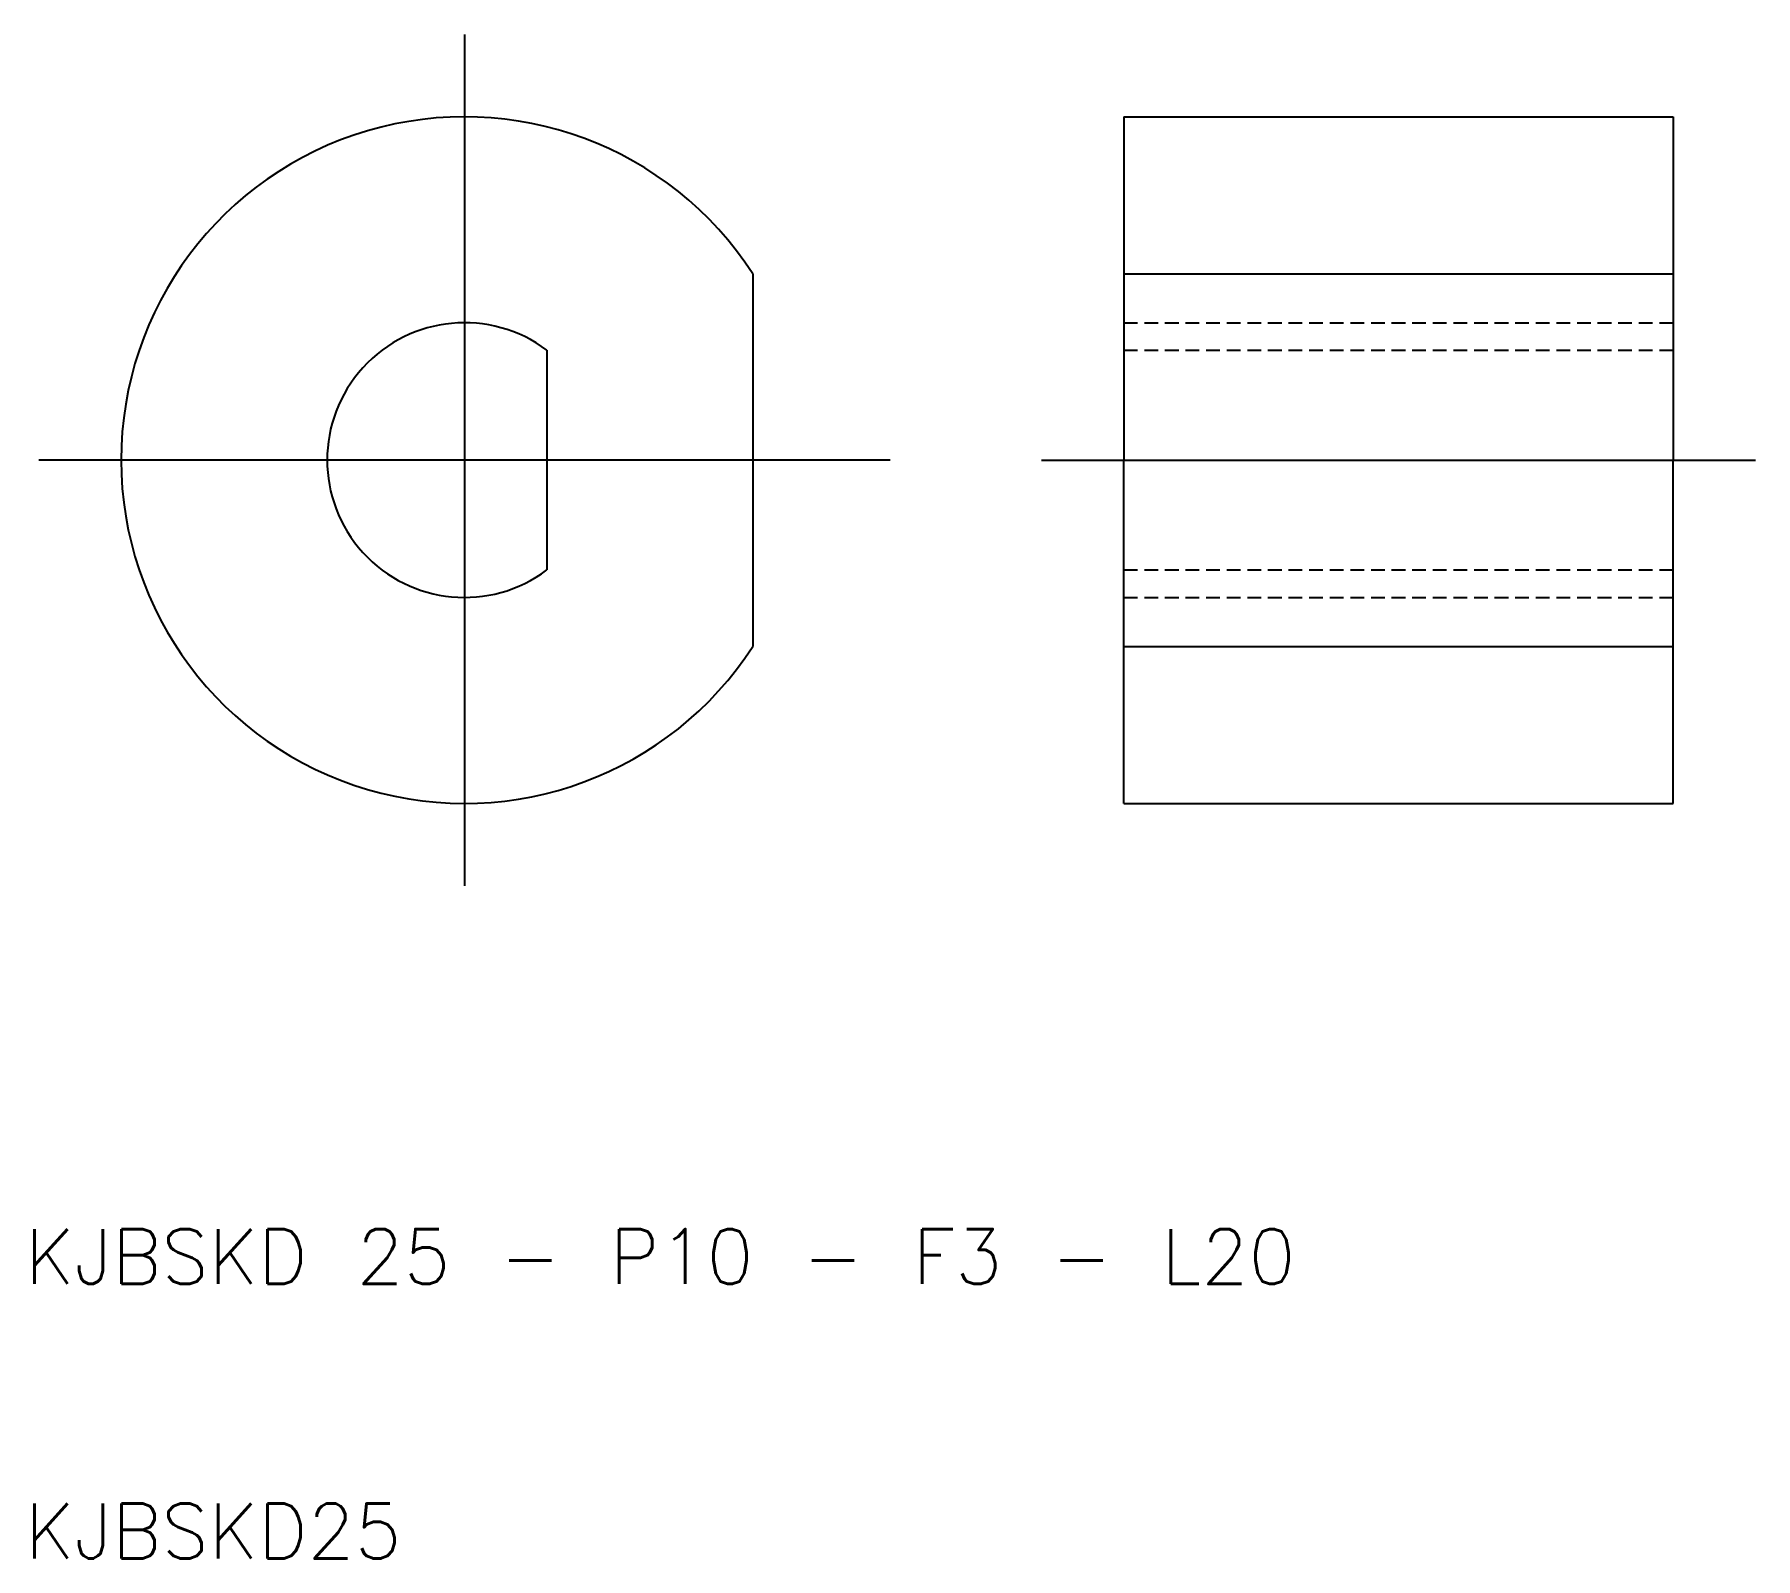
# Model space of a CAD drawing. Extents: x 10.3 to 73, y 10 to 65.5.
import ezdxf

# ---------------------------------------------------------------- set-up
doc = ezdxf.new("R2010")
doc.units = 0
doc.linetypes.add('CENTER', pattern=[50.8, 31.75, -6.35, 6.35, -6.35])
doc.linetypes.add('DASHED', pattern=[0.75, 0.5, -0.25])
doc.layers.get('0').update_dxf_attribs({"linetype": 'CONTINUOUS'})
doc.layers.add('CENTER', color=1, linetype='CENTER')
doc.styles.get("Standard").update_dxf_attribs({"font": 'txt.shx'})

msp = doc.modelspace()

# ---------------------------------------------------------------- linework, layer by layer
at = {"color": 7, "linetype": 'CONTINUOUS'}
for p, q in [((50, 62.5), (70, 62.5)), ((50, 62.5), (50, 50)), ((70, 62.5), (70, 50)), ((36.5, 56.782), (36.5, 43.218)), ((50, 56.782), (70, 56.782)), ((29, 54), (29, 46)), ((50, 37.5), (50, 50)), ((70, 37.5), (70, 50)), ((50, 43.218), (70, 43.218)), ((50, 37.5), (70, 37.5))]:
    msp.add_line(p, q, dxfattribs=at)
at = {"color": 3, "linetype": 'DASHED'}
for p, q in [((50, 55), (70, 55)), ((50, 54), (70, 54)), ((50, 46), (70, 46)), ((50, 45), (70, 45))]:
    msp.add_line(p, q, dxfattribs=at)
at = {"color": 7, "linetype": 'CONTINUOUS'}
for radius, start, end in [(12.5, 32.85988, 327.14012), (5, 53.1301, 306.8699)]:
    msp.add_arc((26, 50), radius, start, end, dxfattribs=at)
at = {"layer": 'CENTER'}
for p, q in [((26, 65.5), (26, 34.5)), ((41.5, 50), (10.5, 50)), ((47, 50), (73, 50))]:
    msp.add_line(p, q, dxfattribs=at)

# ---------------------------------------------------------------- texts
at = {"color": 7, "linetype": 'CONTINUOUS'}
for s, p in [('KJBSKD 25 - P10 - F3 - L20', (10, 20)), ('KJBSKD25', (10, 10))]:
    msp.add_text(s, height=2, dxfattribs=at).set_placement(p)

doc.saveas('drawing.dxf')
